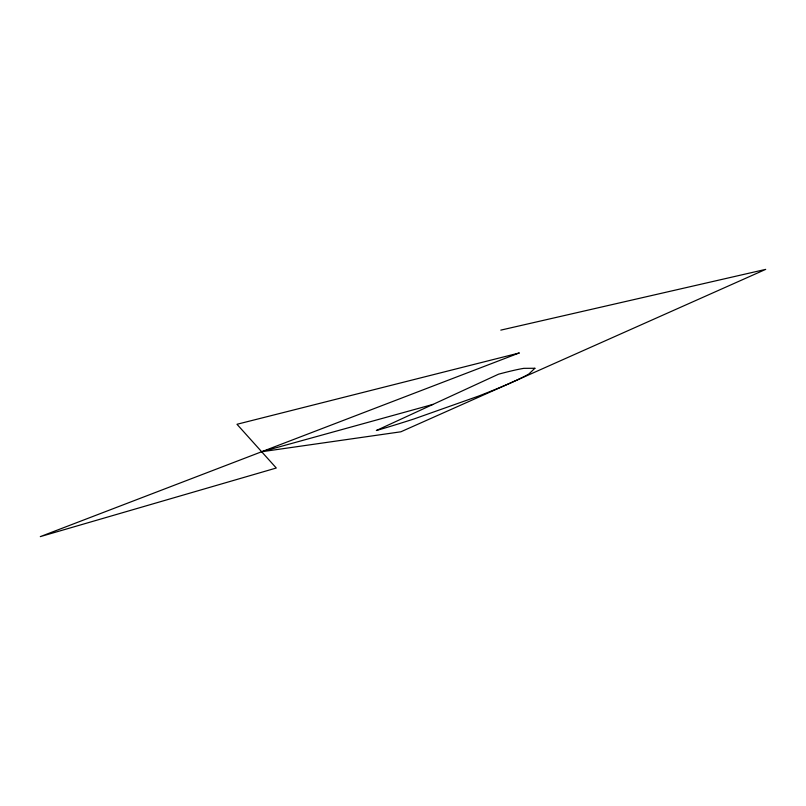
<?xml version="1.0" encoding="UTF-8"?>
<svg xmlns="http://www.w3.org/2000/svg" width="806" height="806" viewBox="0 0 806 806"><rect width="100%" height="100%" fill="white"/><g stroke="black" fill="none" stroke-linecap="round" stroke-linejoin="round"><path stroke-width="1.21" d="M432.993 404.4L261.658 451.743L400.874 431.794L765.7 269.375L500.798 330.128M534.902 368.271L528.938 373.934A211.192 9.581 -19.2 0 1 510.51 382.981A131.972 5.874 -19.3 0 1 478.754 396.018L413.81 419.019A132.527 5.914 -19.4 0 1 376.342 430.515L498.551 374.185A216.985 10.115 -19.2 0 1 523.87 368.342L534.902 368.271M519.155 352.998L40.3 536.625L276.287 468.014L236.984 424.278L519.155 352.998"/></g></svg>
